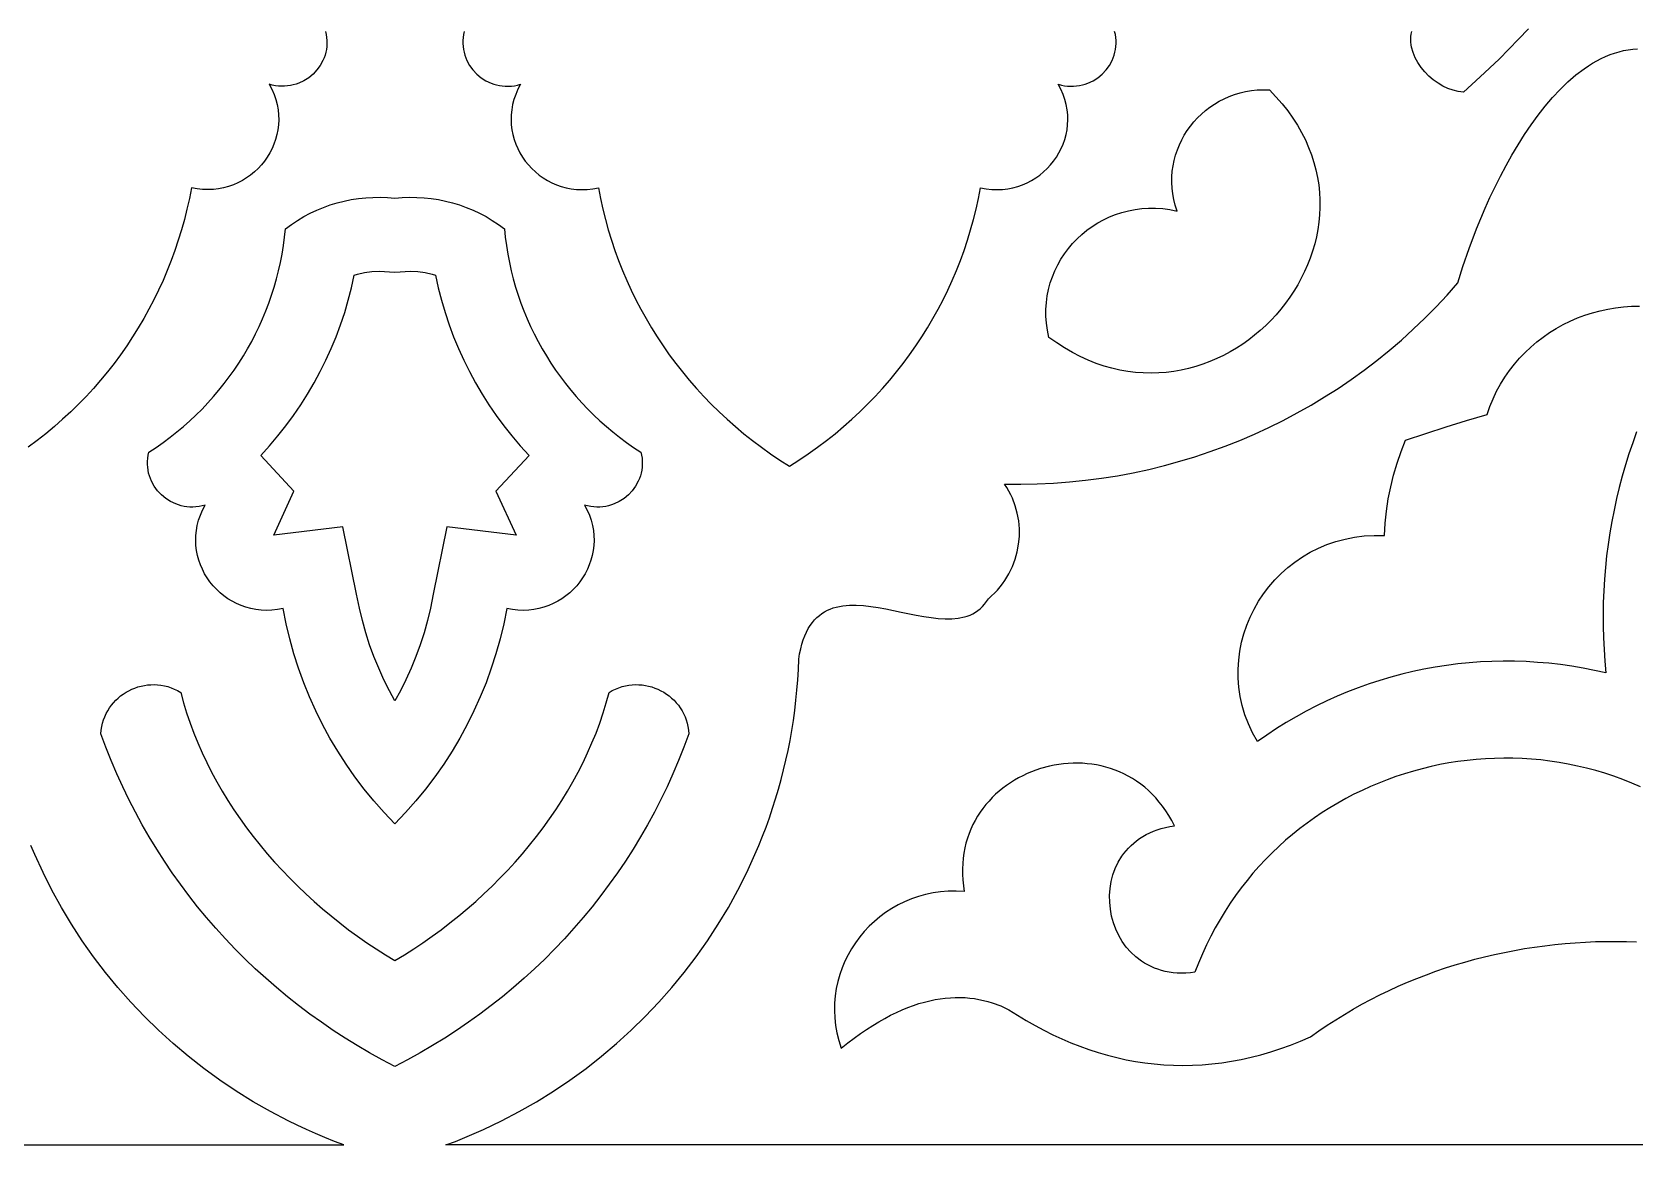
# Model space of a CAD drawing. Extents: x 50 to 3710, y -977 to -877.
# Drawn here: x 2339.7 to 2404.8, y -977.1 to -931.9 of the extents above; entities that cross this region are included whole.
import ezdxf

# ---------------------------------------------------------------- set-up
doc = ezdxf.new("R2010")
doc.units = 0
doc.layers.add('LAYER_1', color=18, linetype='CONTINUOUS')

msp = doc.modelspace()

# ---------------------------------------------------------------- linework, layer by layer
at = {"layer": 'LAYER_1'}
for points in [[(2351.601, -931.876), (2351.629, -932.002), (2351.647, -932.127), (2351.657, -932.251), (2351.658, -932.373), (2351.651, -932.493), (2351.635, -932.611), (2351.612, -932.726), (2351.581, -932.839), (2351.542, -932.949), (2351.497, -933.055), (2351.387, -933.257), (2351.252, -933.443), (2351.095, -933.61), (2350.918, -933.757), (2350.723, -933.881), (2350.513, -933.98), (2350.403, -934.019), (2350.29, -934.052), (2350.174, -934.077), (2350.056, -934.094), (2349.936, -934.104), (2349.814, -934.106), (2349.69, -934.099), (2349.565, -934.084), (2349.44, -934.06), (2349.313, -934.026), (2349.421, -934.23), (2349.511, -934.436), (2349.582, -934.643), (2349.637, -934.851), (2349.675, -935.058), (2349.696, -935.265), (2349.702, -935.47), (2349.692, -935.673), (2349.667, -935.873), (2349.628, -936.07), (2349.575, -936.263), (2349.509, -936.451), (2349.43, -936.634), (2349.339, -936.811), (2349.236, -936.981), (2349.122, -937.144), (2348.996, -937.299), (2348.861, -937.445), (2348.715, -937.582), (2348.561, -937.71), (2348.397, -937.826), (2348.225, -937.932), (2348.046, -938.026), (2347.859, -938.107), (2347.665, -938.175), (2347.464, -938.229), (2347.258, -938.269), (2347.047, -938.294), (2346.831, -938.303), (2346.61, -938.296), (2346.386, -938.271), (2346.158, -938.229), (2346.073, -938.662), (2345.978, -939.091), (2345.871, -939.517), (2345.753, -939.939), (2345.625, -940.357), (2345.486, -940.771), (2345.337, -941.18), (2345.177, -941.585), (2345.006, -941.986), (2344.826, -942.382), (2344.635, -942.772), (2344.434, -943.158), (2344.222, -943.538), (2344.001, -943.913), (2343.77, -944.282), (2343.529, -944.646), (2343.278, -945.003), (2343.018, -945.354), (2342.748, -945.699), (2342.468, -946.037), (2342.179, -946.369), (2341.881, -946.694), (2341.573, -947.012), (2341.256, -947.322), (2340.93, -947.625), (2340.595, -947.921), (2340.251, -948.209), (2339.898, -948.489), (2339.537, -948.761)], [(2357.233, -931.876), (2357.205, -932.002), (2357.187, -932.127), (2357.177, -932.251), (2357.176, -932.373), (2357.183, -932.493), (2357.199, -932.611), (2357.223, -932.726), (2357.254, -932.839), (2357.292, -932.949), (2357.337, -933.055), (2357.447, -933.257), (2357.582, -933.443), (2357.739, -933.61), (2357.916, -933.757), (2358.111, -933.881), (2358.321, -933.98), (2358.431, -934.019), (2358.544, -934.052), (2358.66, -934.077), (2358.778, -934.094), (2358.898, -934.104), (2359.02, -934.106), (2359.144, -934.099), (2359.269, -934.084), (2359.395, -934.06), (2359.521, -934.026), (2359.413, -934.23), (2359.324, -934.436), (2359.252, -934.643), (2359.197, -934.851), (2359.16, -935.058), (2359.138, -935.265), (2359.133, -935.47), (2359.142, -935.673), (2359.167, -935.873), (2359.206, -936.07), (2359.259, -936.263), (2359.325, -936.451), (2359.404, -936.634), (2359.495, -936.811), (2359.598, -936.981), (2359.712, -937.144), (2359.838, -937.299), (2359.973, -937.445), (2360.119, -937.582), (2360.273, -937.71), (2360.437, -937.826), (2360.609, -937.932), (2360.789, -938.026), (2360.976, -938.107), (2361.169, -938.175), (2361.37, -938.229), (2361.576, -938.269), (2361.787, -938.294), (2362.003, -938.303), (2362.224, -938.296), (2362.448, -938.271), (2362.676, -938.229), (2362.761, -938.662), (2362.856, -939.091), (2362.963, -939.517), (2363.081, -939.939), (2363.209, -940.357), (2363.348, -940.771), (2363.497, -941.18), (2363.657, -941.585), (2363.828, -941.986), (2364.008, -942.382), (2364.199, -942.772), (2364.401, -943.158), (2364.612, -943.538), (2364.833, -943.913), (2365.064, -944.282), (2365.305, -944.646), (2365.556, -945.003), (2365.817, -945.354), (2366.087, -945.699), (2366.366, -946.037), (2366.655, -946.369), (2366.954, -946.694), (2367.261, -947.012), (2367.578, -947.322), (2367.904, -947.625), (2368.239, -947.921), (2368.583, -948.209), (2368.936, -948.489), (2369.297, -948.761), (2369.668, -949.025), (2370.047, -949.28), (2370.434, -949.527), (2370.821, -949.28), (2371.2, -949.025), (2371.571, -948.761), (2371.932, -948.489), (2372.285, -948.209), (2372.629, -947.921), (2372.964, -947.625), (2373.29, -947.322), (2373.607, -947.012), (2373.914, -946.694), (2374.213, -946.369), (2374.502, -946.037), (2374.781, -945.699), (2375.051, -945.354), (2375.312, -945.003), (2375.563, -944.646), (2375.804, -944.282), (2376.035, -943.913), (2376.256, -943.538), (2376.467, -943.158), (2376.669, -942.772), (2376.86, -942.382), (2377.04, -941.986), (2377.211, -941.585), (2377.371, -941.18), (2377.52, -940.771), (2377.659, -940.357), (2377.787, -939.939), (2377.905, -939.517), (2378.012, -939.091), (2378.107, -938.662), (2378.192, -938.229), (2378.42, -938.271), (2378.644, -938.296), (2378.865, -938.303), (2379.081, -938.294), (2379.292, -938.269), (2379.498, -938.229), (2379.699, -938.175), (2379.892, -938.107), (2380.08, -938.026), (2380.259, -937.932), (2380.431, -937.826), (2380.595, -937.71), (2380.749, -937.582), (2380.895, -937.445), (2381.03, -937.299), (2381.156, -937.144), (2381.27, -936.981), (2381.373, -936.811), (2381.464, -936.634), (2381.543, -936.451), (2381.609, -936.263), (2381.662, -936.07), (2381.701, -935.873), (2381.726, -935.673), (2381.735, -935.47), (2381.73, -935.265), (2381.709, -935.058), (2381.671, -934.851), (2381.616, -934.643), (2381.545, -934.436), (2381.455, -934.23), (2381.347, -934.026), (2381.473, -934.06), (2381.599, -934.084), (2381.724, -934.099), (2381.848, -934.106), (2381.97, -934.104), (2382.09, -934.094), (2382.208, -934.077), (2382.324, -934.052), (2382.437, -934.019), (2382.547, -933.98), (2382.757, -933.881), (2382.952, -933.757), (2383.129, -933.61), (2383.286, -933.443), (2383.421, -933.257), (2383.531, -933.055), (2383.576, -932.949), (2383.615, -932.839), (2383.646, -932.726), (2383.669, -932.611), (2383.685, -932.493), (2383.692, -932.373), (2383.691, -932.251), (2383.681, -932.127), (2383.663, -932.002), (2383.635, -931.876)], [(2400.434, -931.77), (2400.034, -932.195), (2399.633, -932.606), (2399.238, -933), (2398.478, -933.724), (2397.791, -934.341), (2397.584, -934.319), (2397.374, -934.27), (2397.166, -934.196), (2396.96, -934.099), (2396.761, -933.981), (2396.57, -933.844), (2396.39, -933.69), (2396.224, -933.521), (2396.074, -933.34), (2395.943, -933.147), (2395.834, -932.946), (2395.748, -932.738), (2395.69, -932.525), (2395.671, -932.417), (2395.66, -932.309), (2395.658, -932.2), (2395.663, -932.092), (2395.677, -931.984), (2395.7, -931.876)], [(2422.203, -977.082), (2356.489, -977.082), (2356.875, -976.936), (2357.257, -976.783), (2357.635, -976.623), (2358.009, -976.457), (2358.379, -976.285), (2358.746, -976.106), (2359.466, -975.728), (2360.17, -975.326), (2360.857, -974.9), (2361.525, -974.45), (2362.175, -973.977), (2362.806, -973.482), (2363.418, -972.965), (2364.01, -972.427), (2364.581, -971.868), (2365.13, -971.29), (2365.658, -970.692), (2366.164, -970.076), (2366.647, -969.442), (2367.107, -968.79), (2367.542, -968.122), (2367.953, -967.438), (2368.339, -966.738), (2368.699, -966.024), (2369.033, -965.295), (2369.19, -964.926), (2369.34, -964.553), (2369.484, -964.177), (2369.621, -963.798), (2369.75, -963.416), (2369.873, -963.031), (2369.988, -962.643), (2370.096, -962.252), (2370.197, -961.858), (2370.291, -961.462), (2370.378, -961.063), (2370.457, -960.661), (2370.528, -960.257), (2370.592, -959.851), (2370.648, -959.442), (2370.696, -959.031), (2370.737, -958.619), (2370.77, -958.204), (2370.795, -957.787), (2370.811, -957.368), (2370.847, -957.15), (2370.89, -956.946), (2370.94, -956.755), (2370.995, -956.578), (2371.057, -956.413), (2371.125, -956.26), (2371.199, -956.12), (2371.278, -955.991), (2371.363, -955.873), (2371.453, -955.766), (2371.548, -955.669), (2371.648, -955.583), (2371.752, -955.505), (2371.861, -955.437), (2371.974, -955.378), (2372.091, -955.327), (2372.212, -955.284), (2372.336, -955.248), (2372.595, -955.198), (2372.866, -955.174), (2373.147, -955.172), (2373.437, -955.188), (2373.734, -955.221), (2374.037, -955.267), (2374.345, -955.322), (2374.965, -955.448), (2375.582, -955.574), (2375.885, -955.629), (2376.183, -955.675), (2376.474, -955.708), (2376.757, -955.725), (2377.029, -955.723), (2377.289, -955.698), (2377.536, -955.649), (2377.653, -955.613), (2377.767, -955.57), (2377.877, -955.519), (2377.982, -955.46), (2378.083, -955.392), (2378.179, -955.315), (2378.27, -955.228), (2378.356, -955.132), (2378.437, -955.025), (2378.512, -954.907), (2378.639, -954.795), (2378.76, -954.678), (2378.874, -954.557), (2378.982, -954.431), (2379.082, -954.302), (2379.176, -954.169), (2379.344, -953.893), (2379.484, -953.606), (2379.596, -953.309), (2379.681, -953.005), (2379.738, -952.695), (2379.767, -952.382), (2379.768, -952.067), (2379.74, -951.752), (2379.684, -951.44), (2379.599, -951.133), (2379.484, -950.832), (2379.416, -950.685), (2379.341, -950.54), (2379.258, -950.397), (2379.168, -950.258), (2379.831, -950.263), (2380.491, -950.25), (2381.148, -950.219), (2381.803, -950.169), (2382.455, -950.102), (2383.103, -950.017), (2383.747, -949.914), (2384.386, -949.794), (2385.022, -949.657), (2385.652, -949.502), (2386.277, -949.331), (2386.896, -949.143), (2387.509, -948.938), (2388.116, -948.716), (2388.717, -948.479), (2389.31, -948.225), (2389.896, -947.955), (2390.474, -947.669), (2391.044, -947.367), (2391.606, -947.05), (2392.159, -946.718), (2392.703, -946.37), (2393.238, -946.007), (2393.762, -945.629), (2394.277, -945.237), (2394.781, -944.83), (2395.274, -944.408), (2395.756, -943.972), (2396.227, -943.522), (2396.685, -943.058), (2397.132, -942.58), (2397.566, -942.088), (2397.766, -941.427), (2398.019, -940.687), (2398.324, -939.888), (2398.494, -939.472), (2398.677, -939.049), (2398.871, -938.62), (2399.077, -938.189), (2399.295, -937.757), (2399.523, -937.326), (2399.762, -936.9), (2400.012, -936.481), (2400.272, -936.07), (2400.542, -935.671), (2400.822, -935.285), (2401.112, -934.916), (2401.411, -934.564), (2401.719, -934.234), (2402.036, -933.927), (2402.362, -933.645), (2402.696, -933.392), (2402.866, -933.276), (2403.038, -933.168), (2403.212, -933.068), (2403.388, -932.977), (2403.566, -932.895), (2403.746, -932.821), (2403.928, -932.757), (2404.111, -932.703), (2404.297, -932.659), (2404.484, -932.624), (2404.673, -932.601), (2404.863, -932.588)], [(2404.824, -948.131), (2404.663, -948.576), (2404.512, -949.024), (2404.371, -949.476), (2404.239, -949.93), (2404.118, -950.387), (2404.007, -950.846), (2403.906, -951.308), (2403.815, -951.771), (2403.734, -952.237), (2403.664, -952.705), (2403.604, -953.174), (2403.554, -953.645), (2403.515, -954.117), (2403.486, -954.591), (2403.467, -955.065), (2403.459, -955.54), (2403.462, -956.016), (2403.475, -956.492), (2403.499, -956.969), (2403.534, -957.446), (2403.579, -957.923), (2403.119, -957.819), (2402.657, -957.728), (2402.194, -957.649), (2401.73, -957.584), (2401.266, -957.531), (2400.801, -957.491), (2400.336, -957.463), (2399.871, -957.448), (2399.407, -957.445), (2398.943, -957.455), (2398.48, -957.477), (2398.019, -957.511), (2397.559, -957.558), (2397.1, -957.617), (2396.644, -957.688), (2396.19, -957.771), (2395.738, -957.867), (2395.289, -957.974), (2394.842, -958.093), (2394.399, -958.225), (2393.96, -958.368), (2393.524, -958.523), (2393.092, -958.689), (2392.665, -958.868), (2392.242, -959.058), (2391.823, -959.26), (2391.41, -959.473), (2391.002, -959.698), (2390.599, -959.934), (2390.203, -960.182), (2389.812, -960.441), (2389.427, -960.711), (2389.23, -960.351), (2389.063, -959.986), (2388.925, -959.617), (2388.816, -959.247), (2388.734, -958.875), (2388.679, -958.502), (2388.651, -958.131), (2388.649, -957.762), (2388.672, -957.396), (2388.719, -957.035), (2388.79, -956.678), (2388.884, -956.328), (2389.001, -955.986), (2389.139, -955.652), (2389.299, -955.327), (2389.479, -955.014), (2389.678, -954.712), (2389.897, -954.423), (2390.134, -954.148), (2390.389, -953.889), (2390.661, -953.645), (2390.95, -953.419), (2391.254, -953.211), (2391.573, -953.023), (2391.907, -952.855), (2392.254, -952.708), (2392.614, -952.585), (2392.987, -952.485), (2393.372, -952.41), (2393.767, -952.361), (2394.173, -952.339), (2394.589, -952.345), (2394.618, -951.847), (2394.669, -951.352), (2394.743, -950.86), (2394.839, -950.371), (2394.958, -949.888), (2395.098, -949.41), (2395.26, -948.938), (2395.444, -948.473), (2396.267, -948.2), (2397.093, -947.934), (2397.921, -947.675), (2398.751, -947.424), (2398.866, -947.102), (2398.996, -946.79), (2399.141, -946.489), (2399.301, -946.198), (2399.475, -945.918), (2399.662, -945.65), (2399.861, -945.392), (2400.073, -945.147), (2400.296, -944.914), (2400.53, -944.692), (2400.774, -944.484), (2401.028, -944.288), (2401.291, -944.105), (2401.562, -943.936), (2401.842, -943.781), (2402.129, -943.639), (2402.422, -943.511), (2402.722, -943.398), (2403.028, -943.3), (2403.338, -943.217), (2403.653, -943.149), (2403.972, -943.096), (2404.294, -943.06), (2404.619, -943.039), (2404.945, -943.035)], [(2404.986, -962.548), (2404.627, -962.393), (2404.264, -962.25), (2403.9, -962.118), (2403.533, -961.996), (2403.164, -961.886), (2402.794, -961.788), (2402.423, -961.699), (2402.05, -961.622), (2401.677, -961.556), (2401.303, -961.5), (2400.928, -961.455), (2400.553, -961.421), (2400.178, -961.397), (2399.804, -961.384), (2399.429, -961.381), (2399.056, -961.388), (2398.683, -961.405), (2398.311, -961.433), (2397.941, -961.471), (2397.572, -961.519), (2397.205, -961.577), (2396.84, -961.644), (2396.477, -961.722), (2396.116, -961.809), (2395.759, -961.906), (2395.404, -962.012), (2395.052, -962.128), (2394.703, -962.254), (2394.358, -962.389), (2394.017, -962.533), (2393.68, -962.687), (2393.347, -962.849), (2393.018, -963.021), (2392.694, -963.202), (2392.375, -963.392), (2392.061, -963.59), (2391.752, -963.798), (2391.449, -964.014), (2391.152, -964.239), (2390.86, -964.473), (2390.575, -964.715), (2390.297, -964.966), (2390.025, -965.225), (2389.759, -965.493), (2389.501, -965.768), (2389.25, -966.052), (2389.007, -966.344), (2388.772, -966.644), (2388.544, -966.953), (2388.325, -967.269), (2388.114, -967.592), (2387.912, -967.924), (2387.719, -968.264), (2387.535, -968.611), (2387.36, -968.965), (2387.195, -969.327), (2387.04, -969.697), (2386.894, -970.074), (2386.708, -970.095), (2386.526, -970.106), (2386.349, -970.109), (2386.177, -970.103), (2386.01, -970.089), (2385.848, -970.066), (2385.691, -970.036), (2385.538, -969.998), (2385.391, -969.952), (2385.248, -969.9), (2385.111, -969.841), (2384.978, -969.775), (2384.851, -969.703), (2384.729, -969.625), (2384.501, -969.452), (2384.293, -969.259), (2384.108, -969.047), (2383.944, -968.819), (2383.802, -968.577), (2383.682, -968.323), (2383.585, -968.059), (2383.511, -967.788), (2383.46, -967.511), (2383.433, -967.231), (2383.43, -966.95), (2383.451, -966.67), (2383.496, -966.393), (2383.566, -966.122), (2383.661, -965.859), (2383.782, -965.606), (2383.928, -965.364), (2384.011, -965.249), (2384.101, -965.137), (2384.197, -965.029), (2384.3, -964.926), (2384.409, -964.828), (2384.525, -964.734), (2384.648, -964.645), (2384.777, -964.562), (2384.913, -964.485), (2385.057, -964.414), (2385.207, -964.349), (2385.364, -964.29), (2385.528, -964.239), (2385.699, -964.194), (2385.877, -964.157), (2386.062, -964.127), (2385.952, -963.914), (2385.836, -963.711), (2385.713, -963.518), (2385.583, -963.334), (2385.448, -963.161), (2385.307, -962.997), (2385.161, -962.842), (2385.009, -962.697), (2384.853, -962.561), (2384.693, -962.435), (2384.528, -962.317), (2384.359, -962.209), (2384.187, -962.11), (2384.011, -962.019), (2383.832, -961.938), (2383.651, -961.865), (2383.467, -961.801), (2383.281, -961.745), (2383.093, -961.697), (2382.904, -961.658), (2382.713, -961.628), (2382.522, -961.605), (2382.33, -961.59), (2382.137, -961.584), (2381.945, -961.585), (2381.752, -961.594), (2381.56, -961.611), (2381.369, -961.635), (2381.18, -961.667), (2380.991, -961.706), (2380.619, -961.807), (2380.437, -961.868), (2380.257, -961.936), (2380.08, -962.01), (2379.906, -962.092), (2379.736, -962.181), (2379.569, -962.276), (2379.407, -962.378), (2379.249, -962.486), (2379.095, -962.601), (2378.947, -962.722), (2378.803, -962.849), (2378.666, -962.982), (2378.534, -963.122), (2378.408, -963.267), (2378.288, -963.418), (2378.176, -963.575), (2378.07, -963.738), (2377.972, -963.906), (2377.881, -964.08), (2377.798, -964.259), (2377.724, -964.443), (2377.658, -964.632), (2377.6, -964.827), (2377.552, -965.027), (2377.513, -965.231), (2377.484, -965.441), (2377.465, -965.655), (2377.456, -965.873), (2377.458, -966.097), (2377.47, -966.324), (2377.494, -966.557), (2377.529, -966.793), (2377.203, -966.778), (2376.882, -966.783), (2376.568, -966.808), (2376.261, -966.852), (2375.96, -966.915), (2375.668, -966.996), (2375.383, -967.094), (2375.108, -967.209), (2374.842, -967.339), (2374.585, -967.485), (2374.339, -967.645), (2374.105, -967.819), (2373.881, -968.006), (2373.67, -968.206), (2373.471, -968.417), (2373.285, -968.639), (2373.113, -968.872), (2372.955, -969.115), (2372.812, -969.366), (2372.684, -969.626), (2372.572, -969.894), (2372.476, -970.169), (2372.398, -970.45), (2372.336, -970.736), (2372.292, -971.028), (2372.267, -971.323), (2372.261, -971.623), (2372.274, -971.925), (2372.308, -972.23), (2372.362, -972.536), (2372.437, -972.842), (2372.534, -973.15), (2372.797, -972.941), (2373.056, -972.746), (2373.312, -972.562), (2373.564, -972.39), (2373.814, -972.23), (2374.06, -972.081), (2374.302, -971.944), (2374.542, -971.818), (2374.778, -971.702), (2375.011, -971.598), (2375.241, -971.503), (2375.467, -971.42), (2375.691, -971.346), (2375.911, -971.282), (2376.128, -971.228), (2376.342, -971.183), (2376.553, -971.147), (2376.76, -971.121), (2376.965, -971.104), (2377.166, -971.095), (2377.364, -971.094), (2377.56, -971.102), (2377.752, -971.118), (2377.941, -971.142), (2378.127, -971.174), (2378.31, -971.213), (2378.49, -971.259), (2378.667, -971.313), (2379.012, -971.44), (2379.345, -971.593), (2379.696, -971.818), (2380.049, -972.033), (2380.405, -972.236), (2380.764, -972.428), (2381.125, -972.608), (2381.489, -972.777), (2381.854, -972.933), (2382.223, -973.078), (2382.593, -973.211), (2382.966, -973.332), (2383.34, -973.44), (2383.717, -973.536), (2384.096, -973.62), (2384.477, -973.691), (2384.859, -973.749), (2385.243, -973.795), (2385.63, -973.827), (2386.017, -973.847), (2386.407, -973.854), (2386.798, -973.847), (2387.19, -973.827), (2387.584, -973.794), (2387.979, -973.747), (2388.376, -973.686), (2388.773, -973.611), (2389.172, -973.523), (2389.572, -973.421), (2389.973, -973.304), (2390.375, -973.173), (2390.778, -973.028), (2391.182, -972.869), (2391.587, -972.695), (2391.923, -972.455), (2392.264, -972.222), (2392.61, -971.997), (2392.96, -971.78), (2393.314, -971.571), (2393.673, -971.369), (2394.036, -971.175), (2394.403, -970.988), (2394.774, -970.81), (2395.148, -970.639), (2395.525, -970.475), (2395.907, -970.319), (2396.291, -970.171), (2396.678, -970.031), (2397.068, -969.898), (2397.461, -969.773), (2397.856, -969.656), (2398.254, -969.546), (2398.654, -969.444), (2399.056, -969.35), (2399.46, -969.263), (2399.866, -969.184), (2400.274, -969.113), (2400.683, -969.049), (2401.093, -968.993), (2401.505, -968.945), (2401.918, -968.904), (2402.331, -968.871), (2402.745, -968.846), (2403.16, -968.829), (2403.576, -968.819), (2403.991, -968.817), (2404.407, -968.822), (2404.823, -968.835)], [(2286.631, -977.082), (2352.345, -977.082), (2351.959, -976.936), (2351.577, -976.783), (2351.199, -976.623), (2350.825, -976.457), (2350.455, -976.285), (2350.088, -976.106), (2349.368, -975.728), (2348.664, -975.326), (2347.978, -974.9), (2347.309, -974.45), (2346.659, -973.977), (2346.028, -973.482), (2345.416, -972.965), (2344.824, -972.427), (2344.253, -971.868), (2343.704, -971.29), (2343.176, -970.692), (2342.67, -970.076), (2342.187, -969.442), (2341.728, -968.79), (2341.292, -968.122), (2340.881, -967.438), (2340.495, -966.738), (2340.135, -966.024), (2339.801, -965.295), (2339.644, -964.926)]]:
    msp.add_lwpolyline(points, dxfattribs=at)
for points in [[(2380.966, -944.298), (2380.905, -944.009), (2380.866, -943.723), (2380.846, -943.44), (2380.845, -943.161), (2380.862, -942.886), (2380.898, -942.615), (2380.951, -942.35), (2381.021, -942.09), (2381.107, -941.838), (2381.208, -941.592), (2381.324, -941.354), (2381.455, -941.124), (2381.6, -940.903), (2381.758, -940.692), (2381.928, -940.49), (2382.11, -940.299), (2382.304, -940.12), (2382.508, -939.952), (2382.723, -939.796), (2382.947, -939.654), (2383.18, -939.525), (2383.422, -939.41), (2383.671, -939.311), (2383.928, -939.226), (2384.191, -939.157), (2384.461, -939.105), (2384.735, -939.07), (2385.015, -939.052), (2385.298, -939.053), (2385.585, -939.073), (2385.876, -939.112), (2386.168, -939.172), (2386.094, -938.938), (2386.036, -938.705), (2385.993, -938.472), (2385.967, -938.241), (2385.955, -938.01), (2385.958, -937.782), (2385.975, -937.557), (2386.006, -937.334), (2386.051, -937.115), (2386.109, -936.901), (2386.179, -936.69), (2386.262, -936.485), (2386.357, -936.286), (2386.463, -936.093), (2386.581, -935.906), (2386.71, -935.727), (2386.848, -935.555), (2386.997, -935.391), (2387.156, -935.237), (2387.323, -935.091), (2387.5, -934.955), (2387.685, -934.83), (2387.878, -934.715), (2388.079, -934.611), (2388.287, -934.52), (2388.502, -934.44), (2388.723, -934.373), (2388.951, -934.32), (2389.184, -934.281), (2389.423, -934.256), (2389.666, -934.245), (2389.915, -934.25), (2390.182, -934.53), (2390.43, -934.814), (2390.658, -935.102), (2390.866, -935.394), (2391.055, -935.689), (2391.225, -935.986), (2391.377, -936.286), (2391.51, -936.588), (2391.626, -936.891), (2391.724, -937.196), (2391.805, -937.501), (2391.869, -937.806), (2391.917, -938.112), (2391.949, -938.417), (2391.965, -938.721), (2391.966, -939.025), (2391.952, -939.326), (2391.924, -939.625), (2391.881, -939.922), (2391.824, -940.216), (2391.754, -940.507), (2391.67, -940.795), (2391.574, -941.078), (2391.465, -941.357), (2391.344, -941.631), (2391.212, -941.899), (2391.068, -942.162), (2390.912, -942.42), (2390.747, -942.67), (2390.57, -942.914), (2390.384, -943.151), (2390.189, -943.38), (2389.983, -943.601), (2389.77, -943.813), (2389.547, -944.017), (2389.316, -944.212), (2389.078, -944.397), (2388.832, -944.571), (2388.578, -944.736), (2388.318, -944.89), (2388.052, -945.032), (2387.779, -945.163), (2387.501, -945.282), (2387.218, -945.388), (2386.929, -945.482), (2386.636, -945.562), (2386.338, -945.629), (2386.037, -945.682), (2385.731, -945.721), (2385.423, -945.744), (2385.112, -945.753), (2384.798, -945.745), (2384.482, -945.722), (2384.164, -945.683), (2383.845, -945.626), (2383.525, -945.553), (2383.204, -945.462), (2382.882, -945.353), (2382.561, -945.225), (2382.24, -945.079), (2381.919, -944.913), (2381.6, -944.728), (2381.282, -944.523)], [(2354.417, -964.047), (2353.982, -963.59), (2353.566, -963.118), (2353.169, -962.633), (2352.792, -962.134), (2352.435, -961.623), (2352.097, -961.1), (2351.78, -960.565), (2351.483, -960.019), (2351.207, -959.462), (2350.952, -958.896), (2350.718, -958.319), (2350.506, -957.734), (2350.315, -957.14), (2350.146, -956.537), (2349.999, -955.927), (2349.875, -955.31), (2349.647, -955.352), (2349.423, -955.377), (2349.202, -955.384), (2348.986, -955.375), (2348.775, -955.35), (2348.569, -955.31), (2348.368, -955.256), (2348.174, -955.188), (2347.987, -955.107), (2347.808, -955.013), (2347.636, -954.907), (2347.472, -954.791), (2347.318, -954.663), (2347.172, -954.526), (2347.037, -954.38), (2346.911, -954.225), (2346.797, -954.062), (2346.694, -953.892), (2346.603, -953.715), (2346.524, -953.532), (2346.458, -953.344), (2346.405, -953.151), (2346.366, -952.954), (2346.341, -952.754), (2346.331, -952.551), (2346.337, -952.346), (2346.358, -952.139), (2346.396, -951.932), (2346.451, -951.724), (2346.522, -951.517), (2346.612, -951.311), (2346.72, -951.107), (2346.593, -951.141), (2346.468, -951.165), (2346.343, -951.18), (2346.219, -951.187), (2346.097, -951.185), (2345.977, -951.176), (2345.859, -951.158), (2345.743, -951.133), (2345.63, -951.1), (2345.52, -951.061), (2345.31, -950.962), (2345.115, -950.838), (2344.938, -950.691), (2344.781, -950.524), (2344.646, -950.338), (2344.536, -950.136), (2344.491, -950.03), (2344.452, -949.92), (2344.421, -949.807), (2344.398, -949.692), (2344.382, -949.574), (2344.375, -949.454), (2344.376, -949.332), (2344.386, -949.208), (2344.404, -949.083), (2344.432, -948.957), (2344.726, -948.764), (2345.013, -948.563), (2345.293, -948.355), (2345.566, -948.139), (2345.832, -947.916), (2346.091, -947.687), (2346.343, -947.451), (2346.587, -947.208), (2346.824, -946.959), (2347.054, -946.704), (2347.276, -946.443), (2347.49, -946.175), (2347.696, -945.903), (2347.894, -945.625), (2348.084, -945.341), (2348.266, -945.053), (2348.44, -944.759), (2348.605, -944.461), (2348.762, -944.158), (2348.91, -943.851), (2349.049, -943.54), (2349.179, -943.224), (2349.301, -942.905), (2349.413, -942.582), (2349.517, -942.255), (2349.61, -941.926), (2349.695, -941.593), (2349.77, -941.257), (2349.835, -940.918), (2349.891, -940.576), (2349.937, -940.233), (2349.973, -939.887), (2350.214, -939.711), (2350.462, -939.548), (2350.717, -939.398), (2350.978, -939.26), (2351.245, -939.135), (2351.517, -939.024), (2351.793, -938.925), (2352.075, -938.84), (2352.359, -938.768), (2352.648, -938.709), (2352.938, -938.665), (2353.232, -938.634), (2353.527, -938.616), (2353.823, -938.613), (2354.12, -938.624), (2354.417, -938.649), (2354.714, -938.624), (2355.011, -938.613), (2355.308, -938.616), (2355.602, -938.634), (2355.896, -938.665), (2356.187, -938.709), (2356.475, -938.768), (2356.76, -938.84), (2357.041, -938.925), (2357.317, -939.024), (2357.59, -939.135), (2357.856, -939.26), (2358.117, -939.398), (2358.372, -939.548), (2358.62, -939.711), (2358.861, -939.887), (2358.897, -940.233), (2358.943, -940.576), (2358.999, -940.918), (2359.064, -941.257), (2359.139, -941.593), (2359.224, -941.926), (2359.318, -942.255), (2359.421, -942.582), (2359.533, -942.905), (2359.655, -943.224), (2359.785, -943.54), (2359.924, -943.851), (2360.072, -944.158), (2360.229, -944.461), (2360.394, -944.759), (2360.568, -945.053), (2360.75, -945.341), (2360.94, -945.625), (2361.138, -945.903), (2361.344, -946.175), (2361.558, -946.443), (2361.78, -946.704), (2362.01, -946.959), (2362.247, -947.208), (2362.491, -947.451), (2362.743, -947.687), (2363.002, -947.916), (2363.268, -948.139), (2363.541, -948.355), (2363.822, -948.563), (2364.108, -948.764), (2364.402, -948.957), (2364.43, -949.083), (2364.449, -949.208), (2364.458, -949.332), (2364.459, -949.454), (2364.452, -949.574), (2364.436, -949.692), (2364.413, -949.807), (2364.382, -949.92), (2364.343, -950.03), (2364.298, -950.136), (2364.188, -950.338), (2364.053, -950.524), (2363.896, -950.691), (2363.719, -950.838), (2363.524, -950.962), (2363.314, -951.061), (2363.204, -951.1), (2363.091, -951.133), (2362.975, -951.158), (2362.857, -951.176), (2362.737, -951.185), (2362.615, -951.187), (2362.491, -951.18), (2362.367, -951.165), (2362.241, -951.141), (2362.114, -951.107), (2362.222, -951.311), (2362.312, -951.517), (2362.384, -951.724), (2362.438, -951.932), (2362.476, -952.139), (2362.497, -952.346), (2362.503, -952.551), (2362.493, -952.754), (2362.468, -952.954), (2362.429, -953.151), (2362.377, -953.344), (2362.31, -953.532), (2362.232, -953.715), (2362.14, -953.892), (2362.037, -954.062), (2361.923, -954.225), (2361.798, -954.38), (2361.662, -954.526), (2361.517, -954.663), (2361.362, -954.791), (2361.198, -954.907), (2361.026, -955.013), (2360.847, -955.107), (2360.66, -955.188), (2360.466, -955.256), (2360.266, -955.31), (2360.06, -955.35), (2359.848, -955.375), (2359.632, -955.384), (2359.411, -955.377), (2359.187, -955.352), (2358.959, -955.31), (2358.835, -955.927), (2358.688, -956.537), (2358.519, -957.14), (2358.328, -957.734), (2358.116, -958.319), (2357.882, -958.896), (2357.627, -959.462), (2357.351, -960.019), (2357.054, -960.565), (2356.737, -961.1), (2356.4, -961.623), (2356.042, -962.134), (2355.665, -962.633), (2355.268, -963.118), (2354.852, -963.59)], [(2354.417, -959.06), (2354.194, -958.652), (2353.968, -958.196), (2353.759, -957.73), (2353.567, -957.257), (2353.392, -956.776), (2353.235, -956.287), (2353.096, -955.791), (2352.975, -955.288), (2352.861, -954.725), (2352.309, -951.989), (2349.499, -952.333), (2350.313, -950.541), (2348.973, -949.089), (2349.327, -948.7), (2349.667, -948.3), (2349.992, -947.889), (2350.302, -947.468), (2350.597, -947.038), (2350.876, -946.598), (2351.14, -946.149), (2351.387, -945.691), (2351.619, -945.226), (2351.834, -944.753), (2352.033, -944.272), (2352.215, -943.784), (2352.38, -943.29), (2352.527, -942.79), (2352.658, -942.285), (2352.77, -941.774), (2352.902, -941.73), (2353.19, -941.665), (2353.484, -941.627), (2353.782, -941.616), (2354.417, -941.655), (2355.053, -941.616), (2355.35, -941.627), (2355.644, -941.665), (2355.932, -941.73), (2356.064, -941.774), (2356.177, -942.285), (2356.307, -942.79), (2356.454, -943.29), (2356.619, -943.784), (2356.801, -944.272), (2357, -944.753), (2357.215, -945.226), (2357.447, -945.691), (2357.694, -946.149), (2357.958, -946.598), (2358.237, -947.038), (2358.532, -947.468), (2358.842, -947.889), (2359.167, -948.3), (2359.507, -948.7), (2359.861, -949.089), (2358.521, -950.541), (2359.335, -952.333), (2356.525, -951.989), (2355.973, -954.725), (2355.859, -955.288), (2355.738, -955.791), (2355.599, -956.287), (2355.442, -956.776), (2355.268, -957.257), (2355.076, -957.73), (2354.866, -958.196), (2354.64, -958.652)], [(2354.417, -973.893), (2353.9, -973.623), (2353.391, -973.342), (2352.889, -973.049), (2352.395, -972.745), (2351.91, -972.43), (2351.432, -972.104), (2350.963, -971.768), (2350.503, -971.421), (2350.052, -971.063), (2349.609, -970.696), (2349.176, -970.318), (2348.751, -969.931), (2348.337, -969.534), (2347.932, -969.128), (2347.536, -968.712), (2347.151, -968.287), (2346.776, -967.853), (2346.411, -967.411), (2346.057, -966.959), (2345.713, -966.5), (2345.381, -966.032), (2345.059, -965.556), (2344.748, -965.072), (2344.449, -964.581), (2344.162, -964.082), (2343.886, -963.575), (2343.621, -963.062), (2343.369, -962.541), (2343.13, -962.014), (2342.902, -961.479), (2342.687, -960.939), (2342.485, -960.392), (2342.498, -960.244), (2342.52, -960.101), (2342.551, -959.962), (2342.591, -959.828), (2342.639, -959.698), (2342.696, -959.574), (2342.76, -959.454), (2342.832, -959.34), (2342.91, -959.231), (2342.995, -959.128), (2343.086, -959.031), (2343.182, -958.94), (2343.284, -958.855), (2343.391, -958.777), (2343.503, -958.705), (2343.619, -958.641), (2343.738, -958.583), (2343.861, -958.533), (2343.987, -958.491), (2344.116, -958.456), (2344.247, -958.429), (2344.38, -958.41), (2344.514, -958.399), (2344.649, -958.397), (2344.785, -958.404), (2344.922, -958.42), (2345.058, -958.444), (2345.194, -958.478), (2345.329, -958.522), (2345.463, -958.575), (2345.595, -958.638), (2345.725, -958.712), (2345.838, -959.129), (2345.963, -959.543), (2346.102, -959.954), (2346.253, -960.361), (2346.417, -960.765), (2346.593, -961.165), (2346.78, -961.561), (2346.979, -961.953), (2347.189, -962.34), (2347.41, -962.723), (2347.642, -963.101), (2347.883, -963.474), (2348.135, -963.842), (2348.396, -964.205), (2348.667, -964.562), (2348.947, -964.913), (2349.236, -965.258), (2349.533, -965.598), (2349.838, -965.93), (2350.151, -966.257), (2350.472, -966.577), (2350.8, -966.89), (2351.135, -967.195), (2351.477, -967.494), (2351.825, -967.785), (2352.18, -968.069), (2352.54, -968.344), (2352.905, -968.612), (2353.276, -968.871), (2353.652, -969.122), (2354.032, -969.365), (2354.417, -969.599), (2354.802, -969.365), (2355.182, -969.122), (2355.558, -968.871), (2355.929, -968.612), (2356.294, -968.344), (2356.654, -968.069), (2357.009, -967.785), (2357.357, -967.494), (2357.699, -967.195), (2358.034, -966.89), (2358.362, -966.577), (2358.683, -966.257), (2358.996, -965.93), (2359.301, -965.598), (2359.598, -965.258), (2359.887, -964.913), (2360.167, -964.562), (2360.438, -964.205), (2360.699, -963.842), (2360.951, -963.474), (2361.193, -963.101), (2361.424, -962.723), (2361.645, -962.34), (2361.855, -961.953), (2362.054, -961.561), (2362.241, -961.165), (2362.417, -960.765), (2362.581, -960.361), (2362.732, -959.954), (2362.871, -959.543), (2362.996, -959.129), (2363.109, -958.712), (2363.239, -958.638), (2363.371, -958.575), (2363.505, -958.522), (2363.64, -958.478), (2363.776, -958.444), (2363.912, -958.42), (2364.049, -958.404), (2364.185, -958.397), (2364.32, -958.399), (2364.454, -958.41), (2364.587, -958.429), (2364.718, -958.456), (2364.847, -958.491), (2364.973, -958.533), (2365.096, -958.583), (2365.215, -958.641), (2365.331, -958.705), (2365.443, -958.777), (2365.55, -958.855), (2365.652, -958.94), (2365.748, -959.031), (2365.839, -959.128), (2365.924, -959.231), (2366.003, -959.34), (2366.074, -959.454), (2366.138, -959.574), (2366.195, -959.698), (2366.243, -959.828), (2366.283, -959.962), (2366.315, -960.101), (2366.337, -960.244), (2366.349, -960.392), (2366.147, -960.939), (2365.932, -961.479), (2365.705, -962.014), (2365.465, -962.541), (2365.213, -963.062), (2364.949, -963.575), (2364.673, -964.082), (2364.385, -964.581), (2364.086, -965.072), (2363.775, -965.556), (2363.453, -966.032), (2363.121, -966.5), (2362.777, -966.959), (2362.423, -967.411), (2362.058, -967.853), (2361.683, -968.287), (2361.298, -968.712), (2360.902, -969.128), (2360.497, -969.534), (2360.083, -969.931), (2359.659, -970.318), (2359.225, -970.696), (2358.783, -971.063), (2358.331, -971.421), (2357.871, -971.768), (2357.402, -972.104), (2356.924, -972.43), (2356.439, -972.745), (2355.945, -973.049), (2355.443, -973.342), (2354.934, -973.623)]]:
    msp.add_lwpolyline(points, close=True, dxfattribs=at)

doc.saveas('drawing.dxf')
